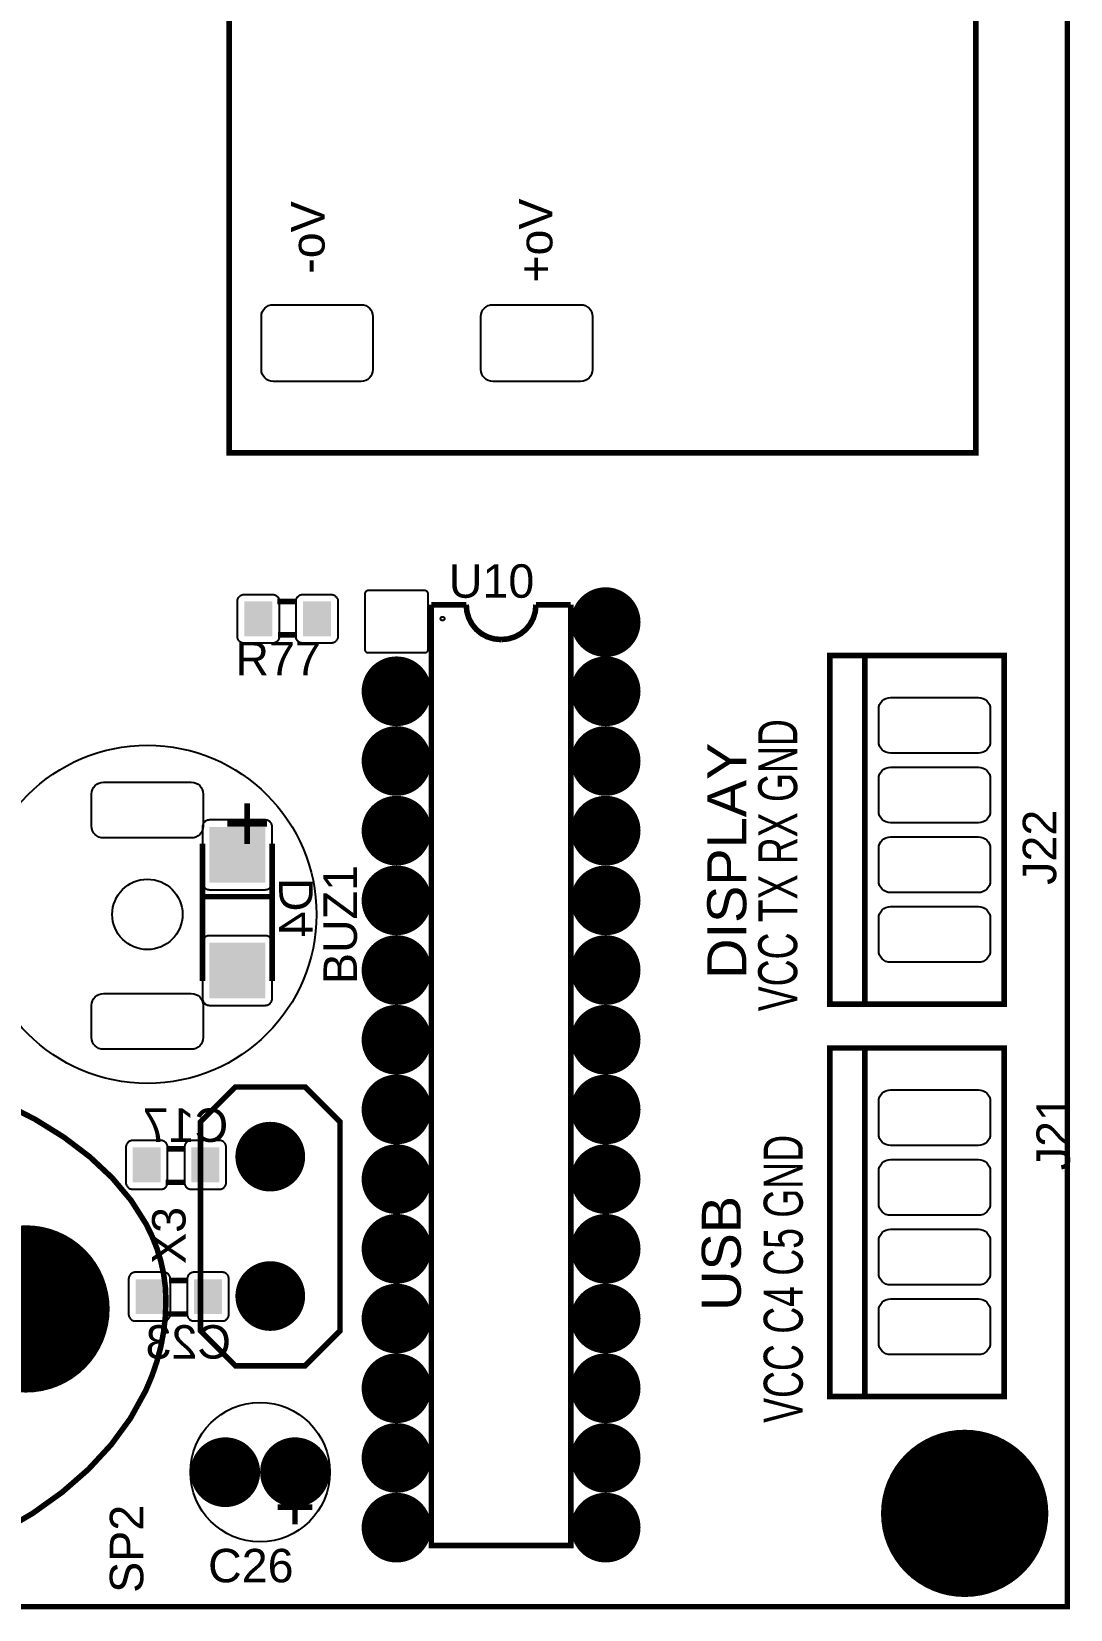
# Model space of a CAD drawing. Header units: inches. Extents: x -3.26 to 3.25, y -2.28 to 2.27.
# Drawn here: x 1.764 to 3.254, y -2.279 to -0.015 of the extents above; entities that cross this region are included whole.
import ezdxf

# ---------------------------------------------------------------- set-up
doc = ezdxf.new("R2010")
doc.units = ezdxf.units.IN
doc.layers.get('0').update_dxf_attribs({"linetype": 'CONTINUOUS'})

# ---------------------------------------------------------------- blocks, each defined once
blk = doc.blocks.new('RPAD')
blk.add_trace([(-0.5, -0.5), (-0.5, 0.5), (0.5, -0.5), (0.5, 0.5)])
blk = doc.blocks.new('EPAD')
at = {"const_width": 0.5}
blk.add_lwpolyline([(-0.25, 0, 1), (0.25, 0, 1)], format="xyb", close=True, dxfattribs=at)

msp = doc.modelspace()

# ---------------------------------------------------------------- linework, layer by layer
at = {"const_width": 0.008}
for points in [[(-3.255646, -2.275421), (3.249827, -2.275421), (3.249827, 2.267886), (-3.255646, 2.267886), (-3.255646, -2.275421)], [(-3.255646, -2.275421), (3.249827, -2.275421), (3.249827, 2.267886), (-3.255646, 2.267886), (-3.255646, -2.275421)], [(-3.255646, -2.275421), (3.249827, -2.275421), (3.249827, 2.267886), (-3.255646, 2.267886), (-3.255646, -2.275421)], [(2.047787, -0.619854), (3.118654, -0.619854), (3.118654, 1.443138), (2.047787, 1.443138), (2.047787, -0.619854)], [(2.047787, -0.619854), (3.118654, -0.619854), (3.118654, 1.443138), (2.047787, 1.443138), (2.047787, -0.619854)], [(2.047787, -0.619854), (3.118654, -0.619854), (3.118654, 1.443138), (2.047787, 1.443138), (2.047787, -0.619854)], [(2.144488, -0.833098), (2.116488, -0.833098)], [(2.144488, -0.833098), (2.116488, -0.833098)], [(2.144488, -0.833098), (2.116488, -0.833098)], [(2.337661, -0.837823), (2.337661, -2.187823), (2.537661, -2.187823), (2.537661, -0.837823)], [(2.337661, -0.837823), (2.387661, -0.837823)], [(2.337661, -0.837823), (2.337661, -2.187823), (2.537661, -2.187823), (2.537661, -0.837823)], [(2.337661, -0.837823), (2.387661, -0.837823)], [(2.337661, -0.837823), (2.337661, -2.187823), (2.537661, -2.187823), (2.537661, -0.837823)], [(2.337661, -0.837823), (2.387661, -0.837823)], [(2.387661, -0.837823), (2.388656, -0.848046), (2.391519, -0.857501), (2.396066, -0.866003), (2.402115, -0.87337), (2.409481, -0.879419), (2.417984, -0.883965), (2.427438, -0.886828), (2.437661, -0.887823)], [(2.387661, -0.837823), (2.388656, -0.848046), (2.391519, -0.857501), (2.396066, -0.866003), (2.402115, -0.87337), (2.409481, -0.879419), (2.417984, -0.883965), (2.427438, -0.886828), (2.437661, -0.887823)], [(2.387661, -0.837823), (2.388656, -0.848046), (2.391519, -0.857501), (2.396066, -0.866003), (2.402115, -0.87337), (2.409481, -0.879419), (2.417984, -0.883965), (2.427438, -0.886828), (2.437661, -0.887823)], [(2.487661, -0.837823), (2.486667, -0.848046), (2.483804, -0.857501), (2.479257, -0.866003), (2.473208, -0.87337), (2.465841, -0.879419), (2.457339, -0.883965), (2.447885, -0.886828), (2.437661, -0.887823)], [(2.487661, -0.837823), (2.486667, -0.848046), (2.483804, -0.857501), (2.479257, -0.866003), (2.473208, -0.87337), (2.465841, -0.879419), (2.457339, -0.883965), (2.447885, -0.886828), (2.437661, -0.887823)], [(2.487661, -0.837823), (2.486667, -0.848046), (2.483804, -0.857501), (2.479257, -0.866003), (2.473208, -0.87337), (2.465841, -0.879419), (2.457339, -0.883965), (2.447885, -0.886828), (2.437661, -0.887823)], [(2.537661, -0.837823), (2.487661, -0.837823)], [(2.537661, -0.837823), (2.487661, -0.837823)], [(2.537661, -0.837823), (2.487661, -0.837823)], [(2.144488, -0.881098), (2.117488, -0.881098)], [(2.144488, -0.881098), (2.117488, -0.881098)], [(2.144488, -0.881098), (2.117488, -0.881098)], [(2.909315, -1.410854), (3.159315, -1.410854), (3.159315, -0.910854), (2.909315, -0.910854), (2.909315, -1.410854)], [(2.909315, -1.410854), (3.159315, -1.410854), (3.159315, -0.910854), (2.909315, -0.910854), (2.909315, -1.410854)], [(2.909315, -1.410854), (3.159315, -1.410854), (3.159315, -0.910854), (2.909315, -0.910854), (2.909315, -1.410854)], [(2.959315, -1.410854), (2.959315, -0.910854)], [(2.959315, -1.410854), (2.959315, -0.910854)], [(2.959315, -1.410854), (2.959315, -0.910854)], [(2.009315, -1.180681), (2.009315, -1.377681)], [(2.009315, -1.180681), (2.009315, -1.377681)], [(2.009315, -1.180681), (2.009315, -1.377681)], [(2.109315, -1.377681), (2.109315, -1.180681)], [(2.109315, -1.377681), (2.109315, -1.180681)], [(2.109315, -1.377681), (2.109315, -1.180681)], [(2.109315, -1.256681), (2.009315, -1.256681)], [(2.109315, -1.256681), (2.009315, -1.256681)], [(2.109315, -1.256681), (2.009315, -1.256681)], [(2.909315, -1.973846), (3.159315, -1.973846), (3.159315, -1.473846), (2.909315, -1.473846), (2.909315, -1.973846)], [(2.909315, -1.973846), (3.159315, -1.973846), (3.159315, -1.473846), (2.909315, -1.473846), (2.909315, -1.973846)], [(2.909315, -1.973846), (3.159315, -1.973846), (3.159315, -1.473846), (2.909315, -1.473846), (2.909315, -1.973846)], [(2.959315, -1.973846), (2.959315, -1.473846)], [(2.959315, -1.973846), (2.959315, -1.473846)], [(2.959315, -1.973846), (2.959315, -1.473846)], [(2.206559, -1.579752), (2.206559, -1.879752), (2.156559, -1.929752), (2.056559, -1.929752), (2.006559, -1.879752), (2.006559, -1.579752), (2.056559, -1.529752), (2.156559, -1.529752), (2.206559, -1.579752)], [(2.206559, -1.579752), (2.206559, -1.879752), (2.156559, -1.929752), (2.056559, -1.929752), (2.006559, -1.879752), (2.006559, -1.579752), (2.056559, -1.529752), (2.156559, -1.529752), (2.206559, -1.579752)], [(2.206559, -1.579752), (2.206559, -1.879752), (2.156559, -1.929752), (2.056559, -1.929752), (2.006559, -1.879752), (2.006559, -1.579752), (2.056559, -1.529752), (2.156559, -1.529752), (2.206559, -1.579752)], [(1.719064, -2.169001), (1.765762, -2.141532), (1.8081, -2.111234), (1.845774, -2.078304), (1.878484, -2.042938), (1.905926, -2.005333), (1.927796, -1.965684), (1.936547, -1.945155), (1.943792, -1.924189), (1.949493, -1.90281), (1.953612, -1.881044), (1.956111, -1.858914), (1.956953, -1.836445), (1.956126, -1.817274), (1.953672, -1.798393), (1.949626, -1.779821), (1.944027, -1.761581), (1.936911, -1.743692), (1.928317, -1.726177), (1.906837, -1.692348), (1.879885, -1.660263), (1.84776, -1.630088), (1.810757, -1.601991), (1.769176, -1.576141), (1.723312, -1.552704)], [(1.719064, -2.169001), (1.765762, -2.141532), (1.8081, -2.111234), (1.845774, -2.078304), (1.878484, -2.042938), (1.905926, -2.005333), (1.927796, -1.965684), (1.936547, -1.945155), (1.943792, -1.924189), (1.949493, -1.90281), (1.953612, -1.881044), (1.956111, -1.858914), (1.956953, -1.836445), (1.956126, -1.817274), (1.953672, -1.798393), (1.949626, -1.779821), (1.944027, -1.761581), (1.936911, -1.743692), (1.928317, -1.726177), (1.906837, -1.692348), (1.879885, -1.660263), (1.84776, -1.630088), (1.810757, -1.601991), (1.769176, -1.576141), (1.723312, -1.552704)], [(1.719064, -2.169001), (1.765762, -2.141532), (1.8081, -2.111234), (1.845774, -2.078304), (1.878484, -2.042938), (1.905926, -2.005333), (1.927796, -1.965684), (1.936547, -1.945155), (1.943792, -1.924189), (1.949493, -1.90281), (1.953612, -1.881044), (1.956111, -1.858914), (1.956953, -1.836445), (1.956126, -1.817274), (1.953672, -1.798393), (1.949626, -1.779821), (1.944027, -1.761581), (1.936911, -1.743692), (1.928317, -1.726177), (1.906837, -1.692348), (1.879885, -1.660263), (1.84776, -1.630088), (1.810757, -1.601991), (1.769176, -1.576141), (1.723312, -1.552704)], [(1.984394, -1.618563), (1.957394, -1.618563)], [(1.984394, -1.618563), (1.957394, -1.618563)], [(1.984394, -1.618563), (1.957394, -1.618563)], [(1.984394, -1.666563), (1.956394, -1.666563)], [(1.984394, -1.666563), (1.956394, -1.666563)], [(1.984394, -1.666563), (1.956394, -1.666563)], [(1.988331, -1.807539), (1.961331, -1.807539)], [(1.988331, -1.807539), (1.961331, -1.807539)], [(1.988331, -1.807539), (1.961331, -1.807539)], [(1.988331, -1.855539), (1.960331, -1.855539)], [(1.988331, -1.855539), (1.960331, -1.855539)], [(1.988331, -1.855539), (1.960331, -1.855539)], [(2.141992, -2.157508), (2.141992, -2.107508)], [(2.141992, -2.157508), (2.141992, -2.107508)], [(2.141992, -2.157508), (2.141992, -2.107508)], [(2.166992, -2.132508), (2.116992, -2.132508)], [(2.166992, -2.132508), (2.116992, -2.132508)], [(2.166992, -2.132508), (2.116992, -2.132508)]]:
    msp.add_lwpolyline(points, dxfattribs=at)
for points in [[(2.093772, -0.500374), (2.093772, -0.424374), (2.09411, -0.420898), (2.095083, -0.417684), (2.096629, -0.414793), (2.098686, -0.412288), (2.101191, -0.410231), (2.104081, -0.408685), (2.107296, -0.407712), (2.110772, -0.407374), (2.236772, -0.407374), (2.240248, -0.407712), (2.243462, -0.408685), (2.246353, -0.410231), (2.248857, -0.412288), (2.250914, -0.414793), (2.25246, -0.417684), (2.253433, -0.420898), (2.253772, -0.424374), (2.253772, -0.500374), (2.253433, -0.50385), (2.25246, -0.507064), (2.250914, -0.509955), (2.248857, -0.51246), (2.246353, -0.514517), (2.243462, -0.516063), (2.240248, -0.517036), (2.236772, -0.517374), (2.110772, -0.517374), (2.107296, -0.517036), (2.104081, -0.516063), (2.101191, -0.514517), (2.098686, -0.51246), (2.096629, -0.509955), (2.095083, -0.507064), (2.09411, -0.50385), (2.093772, -0.500374)], [(2.408732, -0.500374), (2.408732, -0.424374), (2.40907, -0.420898), (2.410044, -0.417684), (2.41159, -0.414793), (2.413646, -0.412288), (2.416151, -0.410231), (2.419042, -0.408685), (2.422256, -0.407712), (2.425732, -0.407374), (2.551732, -0.407374), (2.555208, -0.407712), (2.558422, -0.408685), (2.561313, -0.410231), (2.563818, -0.412288), (2.565875, -0.414793), (2.567421, -0.417684), (2.568394, -0.420898), (2.568732, -0.424374), (2.568732, -0.500374), (2.568394, -0.50385), (2.567421, -0.507064), (2.565875, -0.509955), (2.563818, -0.51246), (2.561313, -0.514517), (2.558422, -0.516063), (2.555208, -0.517036), (2.551732, -0.517374), (2.425732, -0.517374), (2.422256, -0.517036), (2.419042, -0.516063), (2.416151, -0.514517), (2.413646, -0.51246), (2.41159, -0.509955), (2.410044, -0.507064), (2.40907, -0.50385), (2.408732, -0.500374)], [(2.109488, -0.893098), (2.069488, -0.893098), (2.068449, -0.893048), (2.067444, -0.8929), (2.066477, -0.892657), (2.065553, -0.892327), (2.064676, -0.891912), (2.063852, -0.891417), (2.063085, -0.890848), (2.062379, -0.890208), (2.061739, -0.889502), (2.061169, -0.888734), (2.060675, -0.88791), (2.06026, -0.887034), (2.059929, -0.88611), (2.059687, -0.885143), (2.059539, -0.884138), (2.059488, -0.883098), (2.059488, -0.833098), (2.059539, -0.832059), (2.059687, -0.831054), (2.059929, -0.830087), (2.06026, -0.829163), (2.060675, -0.828287), (2.061169, -0.827463), (2.061739, -0.826695), (2.062379, -0.825989), (2.063085, -0.825349), (2.063852, -0.82478), (2.064676, -0.824285), (2.065553, -0.82387), (2.066477, -0.823539), (2.067444, -0.823297), (2.068449, -0.823149), (2.069488, -0.823098), (2.109488, -0.823098), (2.110528, -0.823149), (2.111533, -0.823297), (2.1125, -0.823539), (2.113424, -0.82387), (2.1143, -0.824285), (2.115124, -0.82478), (2.115892, -0.825349), (2.116598, -0.825989), (2.117238, -0.826695), (2.117807, -0.827463), (2.118302, -0.828287), (2.118717, -0.829163), (2.119047, -0.830087), (2.119289, -0.831054), (2.119438, -0.832059), (2.119488, -0.833098), (2.119488, -0.883098), (2.119438, -0.884138), (2.119289, -0.885143), (2.119047, -0.88611), (2.118717, -0.887034), (2.118302, -0.88791), (2.117807, -0.888734), (2.117238, -0.889502), (2.116598, -0.890208), (2.115892, -0.890848), (2.115124, -0.891417), (2.1143, -0.891912), (2.113424, -0.892327), (2.1125, -0.892657), (2.111533, -0.8929), (2.110528, -0.893048), (2.109488, -0.893098)], [(2.193488, -0.893098), (2.153488, -0.893098), (2.152449, -0.893048), (2.151444, -0.8929), (2.150477, -0.892657), (2.149553, -0.892327), (2.148676, -0.891912), (2.147852, -0.891417), (2.147085, -0.890848), (2.146379, -0.890208), (2.145739, -0.889502), (2.145169, -0.888734), (2.144675, -0.88791), (2.14426, -0.887034), (2.143929, -0.88611), (2.143687, -0.885143), (2.143539, -0.884138), (2.143488, -0.883098), (2.143488, -0.833098), (2.143539, -0.832059), (2.143687, -0.831054), (2.143929, -0.830087), (2.14426, -0.829163), (2.144675, -0.828287), (2.145169, -0.827463), (2.145739, -0.826695), (2.146379, -0.825989), (2.147085, -0.825349), (2.147852, -0.82478), (2.148676, -0.824285), (2.149553, -0.82387), (2.150477, -0.823539), (2.151444, -0.823297), (2.152449, -0.823149), (2.153488, -0.823098), (2.193488, -0.823098), (2.194528, -0.823149), (2.195533, -0.823297), (2.1965, -0.823539), (2.197424, -0.82387), (2.1983, -0.824285), (2.199124, -0.82478), (2.199892, -0.825349), (2.200598, -0.825989), (2.201238, -0.826695), (2.201807, -0.827463), (2.202302, -0.828287), (2.202717, -0.829163), (2.203047, -0.830087), (2.203289, -0.831054), (2.203438, -0.832059), (2.203488, -0.833098), (2.203488, -0.883098), (2.203438, -0.884138), (2.203289, -0.885143), (2.203047, -0.88611), (2.202717, -0.887034), (2.202302, -0.88791), (2.201807, -0.888734), (2.201238, -0.889502), (2.200598, -0.890208), (2.199892, -0.890848), (2.199124, -0.891417), (2.1983, -0.891912), (2.197424, -0.892327), (2.1965, -0.892657), (2.195533, -0.8929), (2.194528, -0.893048), (2.193488, -0.893098)], [(2.247661, -0.817035), (2.327661, -0.817035), (2.328684, -0.817135), (2.329629, -0.817421), (2.33048, -0.817876), (2.331216, -0.818481), (2.331821, -0.819218), (2.332276, -0.820068), (2.332562, -0.821013), (2.332661, -0.822035), (2.332661, -0.902035), (2.332562, -0.903058), (2.332276, -0.904003), (2.331821, -0.904853), (2.331216, -0.90559), (2.33048, -0.906195), (2.329629, -0.90665), (2.328684, -0.906936), (2.327661, -0.907035), (2.247661, -0.907035), (2.246639, -0.906936), (2.245694, -0.90665), (2.244843, -0.906195), (2.244107, -0.90559), (2.243502, -0.904853), (2.243047, -0.904003), (2.242761, -0.903058), (2.242661, -0.902035), (2.242661, -0.822035), (2.242761, -0.821013), (2.243047, -0.820068), (2.243502, -0.819218), (2.244107, -0.818481), (2.244843, -0.817876), (2.245694, -0.817421), (2.246639, -0.817135), (2.247661, -0.817035)], [(2.979315, -1.033854), (2.979315, -0.987854), (2.979653, -0.984378), (2.980626, -0.981164), (2.982172, -0.978273), (2.984229, -0.975769), (2.986734, -0.973712), (2.989625, -0.972166), (2.992839, -0.971193), (2.996315, -0.970854), (3.122315, -0.970854), (3.125791, -0.971193), (3.129005, -0.972166), (3.131896, -0.973712), (3.134401, -0.975769), (3.136457, -0.978273), (3.138004, -0.981164), (3.138977, -0.984378), (3.139315, -0.987854), (3.139315, -1.033854), (3.138977, -1.03733), (3.138004, -1.040544), (3.136457, -1.043435), (3.134401, -1.04594), (3.131896, -1.047997), (3.129005, -1.049543), (3.125791, -1.050516), (3.122315, -1.050854), (2.996315, -1.050854), (2.992839, -1.050516), (2.989625, -1.049543), (2.986734, -1.047997), (2.984229, -1.04594), (2.982172, -1.043435), (2.980626, -1.040544), (2.979653, -1.03733), (2.979315, -1.033854)], [(2.979315, -1.133854), (2.979315, -1.087854), (2.979653, -1.084378), (2.980626, -1.081164), (2.982172, -1.078273), (2.984229, -1.075769), (2.986734, -1.073712), (2.989625, -1.072166), (2.992839, -1.071193), (2.996315, -1.070854), (3.122315, -1.070854), (3.125791, -1.071193), (3.129005, -1.072166), (3.131896, -1.073712), (3.134401, -1.075769), (3.136457, -1.078273), (3.138004, -1.081164), (3.138977, -1.084378), (3.139315, -1.087854), (3.139315, -1.133854), (3.138977, -1.13733), (3.138004, -1.140544), (3.136457, -1.143435), (3.134401, -1.14594), (3.131896, -1.147997), (3.129005, -1.149543), (3.125791, -1.150516), (3.122315, -1.150854), (2.996315, -1.150854), (2.992839, -1.150516), (2.989625, -1.149543), (2.986734, -1.147997), (2.984229, -1.14594), (2.982172, -1.143435), (2.980626, -1.140544), (2.979653, -1.13733), (2.979315, -1.133854)], [(2.010339, -1.109524), (2.010339, -1.155524), (2.01, -1.159), (2.009027, -1.162214), (2.007481, -1.165105), (2.005424, -1.167609), (2.00292, -1.169666), (2.000029, -1.171212), (1.996815, -1.172185), (1.993339, -1.172524), (1.867339, -1.172524), (1.863863, -1.172185), (1.860648, -1.171212), (1.857757, -1.169666), (1.855253, -1.167609), (1.853196, -1.165105), (1.85165, -1.162214), (1.850677, -1.159), (1.850339, -1.155524), (1.850339, -1.109524), (1.850677, -1.106048), (1.85165, -1.102833), (1.853196, -1.099943), (1.855253, -1.097438), (1.857757, -1.095381), (1.860648, -1.093835), (1.863863, -1.092862), (1.867339, -1.092524), (1.993339, -1.092524), (1.996815, -1.092862), (2.000029, -1.093835), (2.00292, -1.095381), (2.005424, -1.097438), (2.007481, -1.099943), (2.009027, -1.102833), (2.01, -1.106048), (2.010339, -1.109524)], [(2.109315, -1.236681), (2.109315, -1.156681), (2.109265, -1.155642), (2.109116, -1.154637), (2.108874, -1.15367), (2.108543, -1.152746), (2.108129, -1.151869), (2.107634, -1.151045), (2.107065, -1.150278), (2.106424, -1.149572), (2.105718, -1.148931), (2.104951, -1.148362), (2.104127, -1.147868), (2.10325, -1.147453), (2.102326, -1.147122), (2.101359, -1.14688), (2.100354, -1.146731), (2.099315, -1.146681), (2.019315, -1.146681), (2.018276, -1.146731), (2.01727, -1.14688), (2.016304, -1.147122), (2.01538, -1.147453), (2.014503, -1.147868), (2.013679, -1.148362), (2.012912, -1.148931), (2.012206, -1.149572), (2.011565, -1.150278), (2.010996, -1.151045), (2.010501, -1.151869), (2.010087, -1.152746), (2.009756, -1.15367), (2.009514, -1.154637), (2.009365, -1.155642), (2.009315, -1.156681), (2.009315, -1.236681), (2.009365, -1.23772), (2.009514, -1.238726), (2.009756, -1.239693), (2.010087, -1.240617), (2.010501, -1.241493), (2.010996, -1.242317), (2.011565, -1.243085), (2.012206, -1.243791), (2.012912, -1.244431), (2.013679, -1.245), (2.014503, -1.245494), (2.01538, -1.245909), (2.016304, -1.24624), (2.01727, -1.246482), (2.018276, -1.246631), (2.019315, -1.246681), (2.099315, -1.246681), (2.100354, -1.246631), (2.101359, -1.246482), (2.102326, -1.24624), (2.10325, -1.245909), (2.104127, -1.245494), (2.104951, -1.245), (2.105718, -1.244431), (2.106424, -1.243791), (2.107065, -1.243085), (2.107634, -1.242317), (2.108129, -1.241493), (2.108543, -1.240617), (2.108874, -1.239693), (2.109116, -1.238726), (2.109265, -1.23772), (2.109315, -1.236681)], [(2.979315, -1.233854), (2.979315, -1.187854), (2.979653, -1.184378), (2.980626, -1.181164), (2.982172, -1.178273), (2.984229, -1.175769), (2.986734, -1.173712), (2.989625, -1.172166), (2.992839, -1.171193), (2.996315, -1.170854), (3.122315, -1.170854), (3.125791, -1.171193), (3.129005, -1.172166), (3.131896, -1.173712), (3.134401, -1.175769), (3.136457, -1.178273), (3.138004, -1.181164), (3.138977, -1.184378), (3.139315, -1.187854), (3.139315, -1.233854), (3.138977, -1.23733), (3.138004, -1.240544), (3.136457, -1.243435), (3.134401, -1.24594), (3.131896, -1.247997), (3.129005, -1.249543), (3.125791, -1.250516), (3.122315, -1.250854), (2.996315, -1.250854), (2.992839, -1.250516), (2.989625, -1.249543), (2.986734, -1.247997), (2.984229, -1.24594), (2.982172, -1.243435), (2.980626, -1.240544), (2.979653, -1.23733), (2.979315, -1.233854)], [(2.979315, -1.333854), (2.979315, -1.287854), (2.979653, -1.284378), (2.980626, -1.281164), (2.982172, -1.278273), (2.984229, -1.275769), (2.986734, -1.273712), (2.989625, -1.272166), (2.992839, -1.271193), (2.996315, -1.270854), (3.122315, -1.270854), (3.125791, -1.271193), (3.129005, -1.272166), (3.131896, -1.273712), (3.134401, -1.275769), (3.136457, -1.278273), (3.138004, -1.281164), (3.138977, -1.284378), (3.139315, -1.287854), (3.139315, -1.333854), (3.138977, -1.33733), (3.138004, -1.340544), (3.136457, -1.343435), (3.134401, -1.34594), (3.131896, -1.347997), (3.129005, -1.349543), (3.125791, -1.350516), (3.122315, -1.350854), (2.996315, -1.350854), (2.992839, -1.350516), (2.989625, -1.349543), (2.986734, -1.347997), (2.984229, -1.34594), (2.982172, -1.343435), (2.980626, -1.340544), (2.979653, -1.33733), (2.979315, -1.333854)], [(2.109315, -1.402681), (2.109315, -1.322681), (2.109265, -1.321642), (2.109116, -1.320637), (2.108874, -1.31967), (2.108543, -1.318746), (2.108129, -1.317869), (2.107634, -1.317045), (2.107065, -1.316278), (2.106424, -1.315572), (2.105718, -1.314931), (2.104951, -1.314362), (2.104127, -1.313868), (2.10325, -1.313453), (2.102326, -1.313122), (2.101359, -1.31288), (2.100354, -1.312731), (2.099315, -1.312681), (2.019315, -1.312681), (2.018276, -1.312731), (2.01727, -1.31288), (2.016304, -1.313122), (2.01538, -1.313453), (2.014503, -1.313868), (2.013679, -1.314362), (2.012912, -1.314931), (2.012206, -1.315572), (2.011565, -1.316278), (2.010996, -1.317045), (2.010501, -1.317869), (2.010087, -1.318746), (2.009756, -1.31967), (2.009514, -1.320637), (2.009365, -1.321642), (2.009315, -1.322681), (2.009315, -1.402681), (2.009365, -1.40372), (2.009514, -1.404726), (2.009756, -1.405693), (2.010087, -1.406617), (2.010501, -1.407493), (2.010996, -1.408317), (2.011565, -1.409085), (2.012206, -1.409791), (2.012912, -1.410431), (2.013679, -1.411), (2.014503, -1.411494), (2.01538, -1.411909), (2.016304, -1.41224), (2.01727, -1.412482), (2.018276, -1.412631), (2.019315, -1.412681), (2.099315, -1.412681), (2.100354, -1.412631), (2.101359, -1.412482), (2.102326, -1.41224), (2.10325, -1.411909), (2.104127, -1.411494), (2.104951, -1.411), (2.105718, -1.410431), (2.106424, -1.409791), (2.107065, -1.409085), (2.107634, -1.408317), (2.108129, -1.407493), (2.108543, -1.406617), (2.108874, -1.405693), (2.109116, -1.404726), (2.109265, -1.40372), (2.109315, -1.402681)], [(2.010339, -1.412673), (2.010339, -1.458673), (2.01, -1.462149), (2.009027, -1.465363), (2.007481, -1.468254), (2.005424, -1.470759), (2.00292, -1.472816), (2.000029, -1.474362), (1.996815, -1.475335), (1.993339, -1.475673), (1.867339, -1.475673), (1.863863, -1.475335), (1.860648, -1.474362), (1.857757, -1.472816), (1.855253, -1.470759), (1.853196, -1.468254), (1.85165, -1.465363), (1.850677, -1.462149), (1.850339, -1.458673), (1.850339, -1.412673), (1.850677, -1.409197), (1.85165, -1.405983), (1.853196, -1.403092), (1.855253, -1.400587), (1.857757, -1.398531), (1.860648, -1.396985), (1.863863, -1.396011), (1.867339, -1.395673), (1.993339, -1.395673), (1.996815, -1.396011), (2.000029, -1.396985), (2.00292, -1.398531), (2.005424, -1.400587), (2.007481, -1.403092), (2.009027, -1.405983), (2.01, -1.409197), (2.010339, -1.412673)], [(2.979315, -1.596846), (2.979315, -1.550846), (2.979653, -1.54737), (2.980626, -1.544156), (2.982172, -1.541265), (2.984229, -1.538761), (2.986734, -1.536704), (2.989625, -1.535158), (2.992839, -1.534185), (2.996315, -1.533846), (3.122315, -1.533846), (3.125791, -1.534185), (3.129005, -1.535158), (3.131896, -1.536704), (3.134401, -1.538761), (3.136457, -1.541265), (3.138004, -1.544156), (3.138977, -1.54737), (3.139315, -1.550846), (3.139315, -1.596846), (3.138977, -1.600322), (3.138004, -1.603537), (3.136457, -1.606428), (3.134401, -1.608932), (3.131896, -1.610989), (3.129005, -1.612535), (3.125791, -1.613508), (3.122315, -1.613846), (2.996315, -1.613846), (2.992839, -1.613508), (2.989625, -1.612535), (2.986734, -1.610989), (2.984229, -1.608932), (2.982172, -1.606428), (2.980626, -1.603537), (2.979653, -1.600322), (2.979315, -1.596846)], [(1.949394, -1.606563), (1.909394, -1.606563), (1.908354, -1.606613), (1.907349, -1.606762), (1.906382, -1.607004), (1.905458, -1.607335), (1.904582, -1.607749), (1.903758, -1.608244), (1.90299, -1.608813), (1.902284, -1.609454), (1.901644, -1.61016), (1.901075, -1.610927), (1.90058, -1.611751), (1.900165, -1.612628), (1.899835, -1.613552), (1.899593, -1.614519), (1.899444, -1.615524), (1.899394, -1.616563), (1.899394, -1.666563), (1.899444, -1.667602), (1.899593, -1.668607), (1.899835, -1.669574), (1.900165, -1.670498), (1.90058, -1.671375), (1.901075, -1.672199), (1.901644, -1.672966), (1.902284, -1.673672), (1.90299, -1.674313), (1.903758, -1.674882), (1.904582, -1.675377), (1.905458, -1.675791), (1.906382, -1.676122), (1.907349, -1.676364), (1.908354, -1.676513), (1.909394, -1.676563), (1.949394, -1.676563), (1.950433, -1.676513), (1.951438, -1.676364), (1.952405, -1.676122), (1.953329, -1.675791), (1.954206, -1.675377), (1.95503, -1.674882), (1.955797, -1.674313), (1.956503, -1.673672), (1.957143, -1.672966), (1.957713, -1.672199), (1.958207, -1.671375), (1.958622, -1.670498), (1.958953, -1.669574), (1.959195, -1.668607), (1.959343, -1.667602), (1.959394, -1.666563), (1.959394, -1.616563), (1.959343, -1.615524), (1.959195, -1.614519), (1.958953, -1.613552), (1.958622, -1.612628), (1.958207, -1.611751), (1.957713, -1.610927), (1.957143, -1.61016), (1.956503, -1.609454), (1.955797, -1.608813), (1.95503, -1.608244), (1.954206, -1.607749), (1.953329, -1.607335), (1.952405, -1.607004), (1.951438, -1.606762), (1.950433, -1.606613), (1.949394, -1.606563)], [(2.033394, -1.606563), (1.993394, -1.606563), (1.992354, -1.606613), (1.991349, -1.606762), (1.990382, -1.607004), (1.989458, -1.607335), (1.988582, -1.607749), (1.987758, -1.608244), (1.98699, -1.608813), (1.986284, -1.609454), (1.985644, -1.61016), (1.985075, -1.610927), (1.98458, -1.611751), (1.984165, -1.612628), (1.983835, -1.613552), (1.983593, -1.614519), (1.983444, -1.615524), (1.983394, -1.616563), (1.983394, -1.666563), (1.983444, -1.667602), (1.983593, -1.668607), (1.983835, -1.669574), (1.984165, -1.670498), (1.98458, -1.671375), (1.985075, -1.672199), (1.985644, -1.672966), (1.986284, -1.673672), (1.98699, -1.674313), (1.987758, -1.674882), (1.988582, -1.675377), (1.989458, -1.675791), (1.990382, -1.676122), (1.991349, -1.676364), (1.992354, -1.676513), (1.993394, -1.676563), (2.033394, -1.676563), (2.034433, -1.676513), (2.035438, -1.676364), (2.036405, -1.676122), (2.037329, -1.675791), (2.038206, -1.675377), (2.03903, -1.674882), (2.039797, -1.674313), (2.040503, -1.673672), (2.041143, -1.672966), (2.041713, -1.672199), (2.042207, -1.671375), (2.042622, -1.670498), (2.042953, -1.669574), (2.043195, -1.668607), (2.043343, -1.667602), (2.043394, -1.666563), (2.043394, -1.616563), (2.043343, -1.615524), (2.043195, -1.614519), (2.042953, -1.613552), (2.042622, -1.612628), (2.042207, -1.611751), (2.041713, -1.610927), (2.041143, -1.61016), (2.040503, -1.609454), (2.039797, -1.608813), (2.03903, -1.608244), (2.038206, -1.607749), (2.037329, -1.607335), (2.036405, -1.607004), (2.035438, -1.606762), (2.034433, -1.606613), (2.033394, -1.606563)], [(2.979315, -1.696846), (2.979315, -1.650846), (2.979653, -1.64737), (2.980626, -1.644156), (2.982172, -1.641265), (2.984229, -1.638761), (2.986734, -1.636704), (2.989625, -1.635158), (2.992839, -1.634185), (2.996315, -1.633846), (3.122315, -1.633846), (3.125791, -1.634185), (3.129005, -1.635158), (3.131896, -1.636704), (3.134401, -1.638761), (3.136457, -1.641265), (3.138004, -1.644156), (3.138977, -1.64737), (3.139315, -1.650846), (3.139315, -1.696846), (3.138977, -1.700322), (3.138004, -1.703537), (3.136457, -1.706428), (3.134401, -1.708932), (3.131896, -1.710989), (3.129005, -1.712535), (3.125791, -1.713508), (3.122315, -1.713846), (2.996315, -1.713846), (2.992839, -1.713508), (2.989625, -1.712535), (2.986734, -1.710989), (2.984229, -1.708932), (2.982172, -1.706428), (2.980626, -1.703537), (2.979653, -1.700322), (2.979315, -1.696846)], [(2.979315, -1.796846), (2.979315, -1.750846), (2.979653, -1.74737), (2.980626, -1.744156), (2.982172, -1.741265), (2.984229, -1.738761), (2.986734, -1.736704), (2.989625, -1.735158), (2.992839, -1.734185), (2.996315, -1.733846), (3.122315, -1.733846), (3.125791, -1.734185), (3.129005, -1.735158), (3.131896, -1.736704), (3.134401, -1.738761), (3.136457, -1.741265), (3.138004, -1.744156), (3.138977, -1.74737), (3.139315, -1.750846), (3.139315, -1.796846), (3.138977, -1.800322), (3.138004, -1.803537), (3.136457, -1.806428), (3.134401, -1.808932), (3.131896, -1.810989), (3.129005, -1.812535), (3.125791, -1.813508), (3.122315, -1.813846), (2.996315, -1.813846), (2.992839, -1.813508), (2.989625, -1.812535), (2.986734, -1.810989), (2.984229, -1.808932), (2.982172, -1.806428), (2.980626, -1.803537), (2.979653, -1.800322), (2.979315, -1.796846)], [(1.953331, -1.795539), (1.913331, -1.795539), (1.912291, -1.79559), (1.911286, -1.795738), (1.910319, -1.79598), (1.909395, -1.796311), (1.908519, -1.796726), (1.907695, -1.79722), (1.906927, -1.79779), (1.906221, -1.79843), (1.905581, -1.799136), (1.905012, -1.799904), (1.904517, -1.800728), (1.904102, -1.801604), (1.903772, -1.802528), (1.90353, -1.803495), (1.903381, -1.8045), (1.903331, -1.805539), (1.903331, -1.855539), (1.903381, -1.856579), (1.90353, -1.857584), (1.903772, -1.858551), (1.904102, -1.859475), (1.904517, -1.860351), (1.905012, -1.861175), (1.905581, -1.861943), (1.906221, -1.862649), (1.906927, -1.863289), (1.907695, -1.863858), (1.908519, -1.864353), (1.909395, -1.864768), (1.910319, -1.865098), (1.911286, -1.865341), (1.912291, -1.865489), (1.913331, -1.865539), (1.953331, -1.865539), (1.95437, -1.865489), (1.955375, -1.865341), (1.956342, -1.865098), (1.957266, -1.864768), (1.958143, -1.864353), (1.958967, -1.863858), (1.959734, -1.863289), (1.96044, -1.862649), (1.96108, -1.861943), (1.96165, -1.861175), (1.962144, -1.860351), (1.962559, -1.859475), (1.96289, -1.858551), (1.963132, -1.857584), (1.96328, -1.856579), (1.963331, -1.855539), (1.963331, -1.805539), (1.96328, -1.8045), (1.963132, -1.803495), (1.96289, -1.802528), (1.962559, -1.801604), (1.962144, -1.800728), (1.96165, -1.799904), (1.96108, -1.799136), (1.96044, -1.79843), (1.959734, -1.79779), (1.958967, -1.79722), (1.958143, -1.796726), (1.957266, -1.796311), (1.956342, -1.79598), (1.955375, -1.795738), (1.95437, -1.79559), (1.953331, -1.795539)], [(2.037331, -1.795539), (1.997331, -1.795539), (1.996291, -1.79559), (1.995286, -1.795738), (1.994319, -1.79598), (1.993395, -1.796311), (1.992519, -1.796726), (1.991695, -1.79722), (1.990927, -1.79779), (1.990221, -1.79843), (1.989581, -1.799136), (1.989012, -1.799904), (1.988517, -1.800728), (1.988102, -1.801604), (1.987772, -1.802528), (1.98753, -1.803495), (1.987381, -1.8045), (1.987331, -1.805539), (1.987331, -1.855539), (1.987381, -1.856579), (1.98753, -1.857584), (1.987772, -1.858551), (1.988102, -1.859475), (1.988517, -1.860351), (1.989012, -1.861175), (1.989581, -1.861943), (1.990221, -1.862649), (1.990927, -1.863289), (1.991695, -1.863858), (1.992519, -1.864353), (1.993395, -1.864768), (1.994319, -1.865098), (1.995286, -1.865341), (1.996291, -1.865489), (1.997331, -1.865539), (2.037331, -1.865539), (2.03837, -1.865489), (2.039375, -1.865341), (2.040342, -1.865098), (2.041266, -1.864768), (2.042143, -1.864353), (2.042967, -1.863858), (2.043734, -1.863289), (2.04444, -1.862649), (2.04508, -1.861943), (2.04565, -1.861175), (2.046144, -1.860351), (2.046559, -1.859475), (2.04689, -1.858551), (2.047132, -1.857584), (2.04728, -1.856579), (2.047331, -1.855539), (2.047331, -1.805539), (2.04728, -1.8045), (2.047132, -1.803495), (2.04689, -1.802528), (2.046559, -1.801604), (2.046144, -1.800728), (2.04565, -1.799904), (2.04508, -1.799136), (2.04444, -1.79843), (2.043734, -1.79779), (2.042967, -1.79722), (2.042143, -1.796726), (2.041266, -1.796311), (2.040342, -1.79598), (2.039375, -1.795738), (2.03837, -1.79559), (2.037331, -1.795539)], [(2.979315, -1.896846), (2.979315, -1.850846), (2.979653, -1.84737), (2.980626, -1.844156), (2.982172, -1.841265), (2.984229, -1.838761), (2.986734, -1.836704), (2.989625, -1.835158), (2.992839, -1.834185), (2.996315, -1.833846), (3.122315, -1.833846), (3.125791, -1.834185), (3.129005, -1.835158), (3.131896, -1.836704), (3.134401, -1.838761), (3.136457, -1.841265), (3.138004, -1.844156), (3.138977, -1.84737), (3.139315, -1.850846), (3.139315, -1.896846), (3.138977, -1.900322), (3.138004, -1.903537), (3.136457, -1.906428), (3.134401, -1.908932), (3.131896, -1.910989), (3.129005, -1.912535), (3.125791, -1.913508), (3.122315, -1.913846), (2.996315, -1.913846), (2.992839, -1.913508), (2.989625, -1.912535), (2.986734, -1.910989), (2.984229, -1.908932), (2.982172, -1.906428), (2.980626, -1.903537), (2.979653, -1.900322), (2.979315, -1.896846)]]:
    msp.add_lwpolyline(points, close=True)
for centre, radius in [((2.353661, -0.857823), 0.002828), ((2.353661, -0.857823), 0.002828), ((2.353661, -0.857823), 0.002828), ((1.930339, -1.28213), 0.242565), ((1.930339, -1.28213), 0.242565), ((1.930339, -1.28213), 0.242565), ((1.930339, -1.28213), 0.050418), ((1.930339, -1.28213), 0.050418), ((1.930339, -1.28213), 0.050418), ((2.091992, -2.082508), 0.1), ((2.091992, -2.082508), 0.1), ((2.091992, -2.082508), 0.1)]:
    msp.add_circle(centre, radius)

# ---------------------------------------------------------------- block references
for name, p, xscale, yscale in [('EPAD', (2.587661, -0.862823), 0.1, 0.1), ('EPAD', (2.287661, -0.962035), 0.1, 0.1), ('EPAD', (2.587661, -0.962035), 0.1, 0.1), ('EPAD', (2.287661, -1.062035), 0.1, 0.1), ('EPAD', (2.587661, -1.062035), 0.1, 0.1), ('EPAD', (2.287661, -1.162035), 0.1, 0.1), ('EPAD', (2.587661, -1.162035), 0.1, 0.1), ('EPAD', (2.287661, -1.262035), 0.1, 0.1), ('EPAD', (2.587661, -1.262035), 0.1, 0.1), ('EPAD', (2.287661, -1.362035), 0.1, 0.1), ('EPAD', (2.587661, -1.362035), 0.1, 0.1), ('EPAD', (2.287661, -1.462035), 0.1, 0.1), ('EPAD', (2.587661, -1.462035), 0.1, 0.1), ('EPAD', (2.287661, -1.562035), 0.1, 0.1), ('EPAD', (2.587661, -1.562035), 0.1, 0.1), ('EPAD', (2.106559, -1.629752), 0.1, 0.1), ('RPAD', (1.929394, -1.641563), 0.04, 0.05), ('RPAD', (2.013394, -1.641563), 0.04, 0.05), ('EPAD', (2.287661, -1.662035), 0.1, 0.1), ('EPAD', (2.587661, -1.662035), 0.1, 0.1), ('EPAD', (2.287661, -1.762035), 0.1, 0.1), ('EPAD', (2.587661, -1.762035), 0.1, 0.1), ('EPAD', (1.756165, -1.848256), 0.24, 0.24), ('EPAD', (2.106559, -1.829752), 0.1, 0.1), ('RPAD', (1.933331, -1.830539), 0.04, 0.05), ('RPAD', (2.017331, -1.830539), 0.04, 0.05), ('EPAD', (2.287661, -1.862035), 0.1, 0.1), ('EPAD', (2.587661, -1.862035), 0.1, 0.1), ('EPAD', (2.287661, -1.962035), 0.1, 0.1), ('EPAD', (2.587661, -1.962035), 0.1, 0.1), ('EPAD', (2.287661, -2.062035), 0.1, 0.1), ('EPAD', (2.587661, -2.062035), 0.1, 0.1), ('EPAD', (2.041992, -2.082508), 0.1, 0.1), ('EPAD', (2.141992, -2.082508), 0.1, 0.1), ('EPAD', (3.102622, -2.141563), 0.24, 0.24), ('EPAD', (2.287661, -2.162035), 0.1, 0.1), ('EPAD', (2.587661, -2.162035), 0.1, 0.1)]:
    msp.add_blockref(name, p, dxfattribs=dict(xscale=xscale, yscale=yscale))
for p, xscale, yscale, rotation in [((2.089488, -0.858098), 0.04, 0.05, 180), ((2.173488, -0.858098), 0.04, 0.05, 180), ((2.059315, -1.196681), 0.08, 0.08, -90), ((2.059315, -1.362681), 0.08, 0.08, -90)]:
    msp.add_blockref('RPAD', p, dxfattribs=dict(xscale=xscale, yscale=yscale, rotation=rotation))

# ---------------------------------------------------------------- texts
at = {"text_generation_flag": 2, "width": 1.041667}
for s, rotation, p in [('Vo-', -270, (2.184472, -0.258933)), ('Vo-', -270, (2.184472, -0.258933)), ('Vo-', -270, (2.184472, -0.258933)), ('Vo+', -270, (2.511244, -0.254996)), ('Vo+', -270, (2.511244, -0.254996)), ('Vo+', -270, (2.511244, -0.254996)), ('D4', 90, (2.167315, -1.229681)), ('D4', 90, (2.167315, -1.229681)), ('D4', 90, (2.167315, -1.229681))]:
    msp.add_text(s, height=0.048, rotation=rotation, dxfattribs=at).set_placement(p)
at = {"width": 1.041667}
for s, p in [('U10', (2.362661, -0.827823)), ('U10', (2.362661, -0.827823)), ('U10', (2.362661, -0.827823)), ('R77', (2.056488, -0.939098)), ('R77', (2.056488, -0.939098)), ('R77', (2.056488, -0.939098)), ('C26', (2.017354, -2.240508)), ('C26', (2.017354, -2.240508)), ('C26', (2.017354, -2.240508))]:
    msp.add_text(s, height=0.048, dxfattribs=at).set_placement(p)
for s, height, rotation, width, p in [('VCC TX RX GND', 0.056, 90, 0.714286, (2.862472, -1.421091)), ('VCC TX RX GND', 0.056, 90, 0.714286, (2.862472, -1.421091)), ('VCC TX RX GND', 0.056, 90, 0.714286, (2.862472, -1.421091)), ('DISPLAY', 0.056, 90, 1.071429, (2.789409, -1.374664)), ('DISPLAY', 0.056, 90, 1.071429, (2.789409, -1.374664)), ('DISPLAY', 0.056, 90, 1.071429, (2.789409, -1.374664)), ('+', 0.08, -90, 1.125, (2.034827, -1.116776)), ('+', 0.08, -90, 1.125, (2.034827, -1.116776)), ('+', 0.08, -90, 1.125, (2.034827, -1.116776)), ('J22', 0.048, 90, 1.041667, (3.233961, -1.239791)), ('J22', 0.048, 90, 1.041667, (3.233961, -1.239791)), ('J22', 0.048, 90, 1.041667, (3.233961, -1.239791)), ('BUZ1', 0.048, 90, 1.041667, (2.230904, -1.38213)), ('BUZ1', 0.048, 90, 1.041667, (2.230904, -1.38213)), ('BUZ1', 0.048, 90, 1.041667, (2.230904, -1.38213)), ('J21', 0.048, 90, 1.041667, (3.253646, -1.64924)), ('J21', 0.048, 90, 1.041667, (3.253646, -1.64924)), ('J21', 0.048, 90, 1.041667, (3.253646, -1.64924)), ('VCC C4 C5 GND', 0.056, 90, 0.714286, (2.870346, -2.011642)), ('VCC C4 C5 GND', 0.056, 90, 0.714286, (2.870346, -2.011642)), ('VCC C4 C5 GND', 0.056, 90, 0.714286, (2.870346, -2.011642)), ('USB', 0.056, 90, 1.071429, (2.781535, -1.851042)), ('USB', 0.056, 90, 1.071429, (2.781535, -1.851042)), ('USB', 0.056, 90, 1.071429, (2.781535, -1.851042)), ('X3', 0.048, 90, 1.041667, (1.985031, -1.783689)), ('X3', 0.048, 90, 1.041667, (1.985031, -1.783689)), ('X3', 0.048, 90, 1.041667, (1.985031, -1.783689)), ('SP2', 0.048, 90, 1.041667, (1.924402, -2.25565)), ('SP2', 0.048, 90, 1.041667, (1.924402, -2.25565)), ('SP2', 0.048, 90, 1.041667, (1.924402, -2.25565))]:
    msp.add_text(s, height=height, rotation=rotation, dxfattribs=dict(width=width)).set_placement(p)
at = {"text_generation_flag": 2, "width": 1.041667}
for s, p in [('C17', (2.046394, -1.608563)), ('C17', (2.046394, -1.608563)), ('C17', (2.046394, -1.608563)), ('C23', (2.050331, -1.919587)), ('C23', (2.050331, -1.919587)), ('C23', (2.050331, -1.919587))]:
    msp.add_text(s, height=0.048, dxfattribs=at).set_placement(p)

doc.saveas('drawing.dxf')
